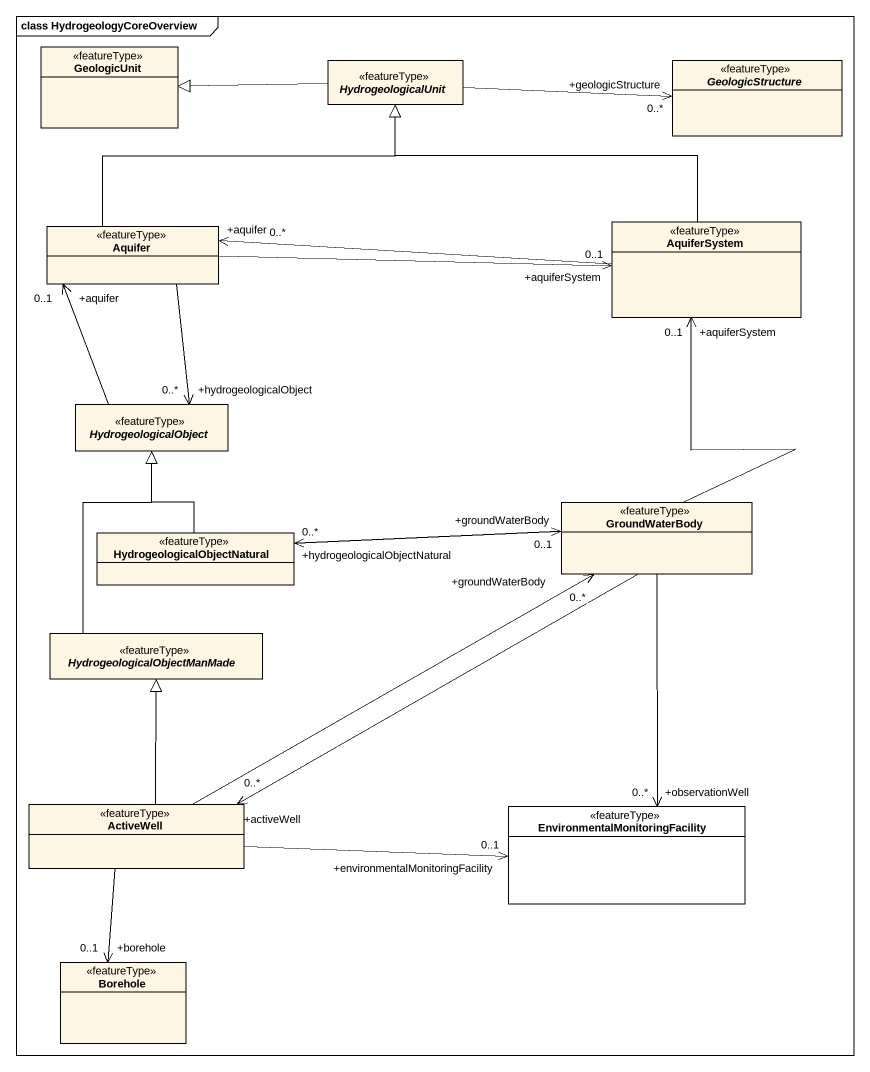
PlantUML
@startuml
mainframe class HydrogeologyCoreOverview
hide circle
hide empty members
class GeologicUnit <<featureType>>
abstract class HydrogeologicalUnit <<featureType>>
abstract class GeologicStructure <<featureType>>
class Aquifer <<featureType>>
class AquiferSystem <<featureType>>
abstract class HydrogeologicalObject <<featureType>>
class GroundWaterBody <<featureType>>
class HydrogeologicalObjectNatural <<featureType>>
abstract class HydrogeologicalObjectManMade <<featureType>>
class ActiveWell <<featureType>>
class "EnvironmentalMonitoringFacility" as EnvironmentalMonitoringFacil <<featureType>> #FFFFFF
class Borehole <<featureType>>
HydrogeologicalUnit -left-|> GeologicUnit
HydrogeologicalUnit -right-> "+geologicStructure\n0..*" GeologicStructure
Aquifer -up-|> HydrogeologicalUnit
Aquifer -right-> "+aquiferSystem\n0..1" AquiferSystem
Aquifer --> "+hydrogeologicalObject\n0..*" HydrogeologicalObject
AquiferSystem -up-|> HydrogeologicalUnit
AquiferSystem -left-> "+aquifer\n0..*" Aquifer
HydrogeologicalObject -up-> "+aquifer\n0..1" Aquifer
GroundWaterBody -up-> "+aquiferSystem\n0..1" AquiferSystem
GroundWaterBody -left-> "+hydrogeologicalObjectNatural\n0..*" HydrogeologicalObjectNatural
GroundWaterBody -left-> "+activeWell\n0..*" ActiveWell
GroundWaterBody --> "+observationWell\n0..*" EnvironmentalMonitoringFacil
HydrogeologicalObjectNatural -up-|> HydrogeologicalObject
HydrogeologicalObjectNatural -right-> "+groundWaterBody\n0..1" GroundWaterBody
HydrogeologicalObjectManMade -up-|> HydrogeologicalObject
ActiveWell -right-> "+groundWaterBody\n0..*" GroundWaterBody
ActiveWell -up-|> HydrogeologicalObjectManMade
ActiveWell -right-> "+environmentalMonitoringFacility\n0..1" EnvironmentalMonitoringFacil
ActiveWell --> "+borehole\n0..1" Borehole
@enduml
